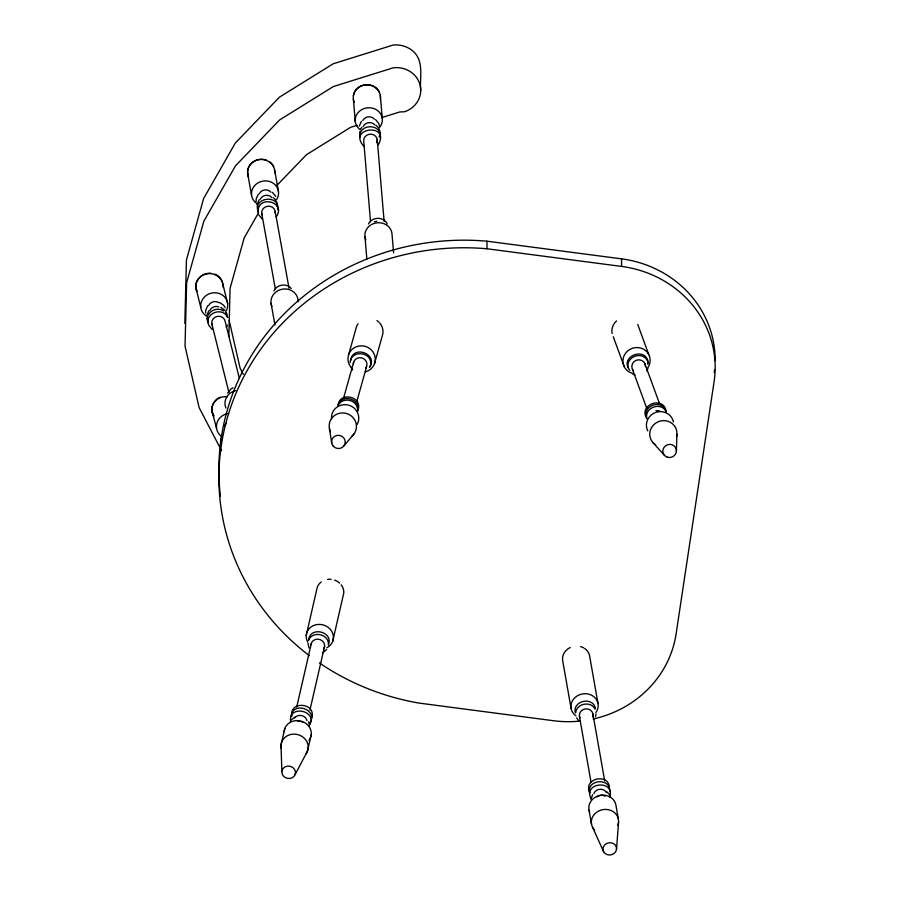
<?xml version="1.0" encoding="UTF-8"?>
<svg xmlns="http://www.w3.org/2000/svg" width="900" height="900" viewBox="0 0 900 900"><rect width="100%" height="100%" fill="white"/><g stroke="black" fill="none" stroke-linecap="round" stroke-linejoin="round"><path stroke-width="1.35" d="M205.627 313.043L205.695 310.252L207.731 305.696M207.461 320.411L207.495 317.925M208.08 322.875C206.347 311.94 223.549 307.26 227.632 317.52M256.118 201.566L256.196 198.776L258.255 194.31M257.13 204.57L257.929 209.678M258.086 212.468C256.826 194.299 287.044 201.589 276.199 216.9M277.312 206.651L276.683 201.847M359.966 137.239C358.144 123.424 382.14 123.21 380.228 137.138M184.838 323.404L186.446 259.92L203.636 198.484L235.316 143.044L279.45 97.155L333.191 63.788L393.098 45.056C400.905 44.212 408.926 46.879 414.45 52.504C424.091 62.752 419.512 77.985 420.728 90.517M228.847 336.364L230.062 288.36L244.181 237.926L258.559 212.771M676.418 451.204L676.924 434.329M616.545 849.049A6.84 6.131 -10 0 0 606.746 843.424A6.84 6.131 -10 0 0 605.925 854.077A6.84 6.131 -10 0 0 616.545 849.049L618.559 822.105M647.764 364.174L647.617 361.361M596.115 713.812L595.53 716.546M609.188 788.614C610.436 772.312 582.176 778.174 589.95 792.63M609.716 791.617C611.077 777.308 586.496 779.153 589.455 793.035M277.762 209.711C280.204 193.804 252.214 197.123 258.255 212.096M338.062 405.697C339.007 391.039 363.071 396.371 358.009 409.984M350.156 362.52C350.831 349.549 372.004 351.517 370.642 364.275M350.64 360.776C351.979 345.004 377.505 352.777 370.103 366.817M357.525 411.728C362.137 399.69 342.09 392.659 338.108 404.899M575.685 712.822C576.428 703.361 590.929 700.639 595.102 709.144M590.929 799.245L592.639 794.711M609.716 796.972C615.229 779.704 583.335 781.965 590.827 798.289M291.082 716.31C292.68 700.605 318.926 709.74 309.791 722.947M308.599 640.046C309.87 626.018 333.394 631.339 328.511 644.558M311.636 717.964C316.957 702.844 288.832 700.189 291.926 716.265M284.827 728.449L281.002 745.155L281.88 771.592M306.214 635.434L317.295 587.126A13.691 12.386 12.9 0 1 321.244 581.951M296.73 706.984L311.4 643.095M309.96 709.976L324.641 646.087M311.287 734.434L307.463 751.14L295.11 774.585A6.84 6.188 12.9 0 1 283.534 776.171A6.84 6.188 12.9 0 1 287.381 766.148A6.84 6.188 12.9 0 1 295.11 774.585M332.685 641.419L343.766 593.111A13.691 12.386 12.9 0 0 341.201 584.831M359.269 126.135L361.406 121.376M359.843 131.569L360.394 136.676M348.705 354.51L356.445 326.891A13.691 13.196 15.6 0 1 358.031 323.82M343.586 398.081L353.7 362.002M356.873 401.287L366.604 366.536M374.524 363.589L382.264 335.97A13.691 13.196 15.6 0 0 379.654 322.931M206.921 315.157L208.958 310.601M257.186 204.232L259.234 199.755M379.192 136.912C381.071 132.941 379.699 127.901 376.076 125.415M646.751 370.901L647.933 368.584M369.394 367.38L370.598 365.074M308.486 640.519C312.165 630.135 329.535 634.061 328.387 645.03M309.139 725.794C319.005 710.842 288.101 703.856 290.588 721.597M326.655 649.53L322.515 652.815M208.237 315.225C210.78 309.532 218.61 307.418 223.695 310.995M226.192 327.262L227.531 325.103M227.621 393.053L230.839 389.104L233.123 387.821M273.938 290.88C276.885 284.377 286.684 282.915 291.274 288.473M360.551 129.251L361.89 127.181M378.338 144.787C390.803 122.164 346.286 127.766 364.151 146.554M368.527 223.965C371.88 216.596 383.839 216.338 387.191 223.864M344.059 445.714L354.139 433.777M338.816 404.336C343.541 397.08 356.096 399.679 357.401 408.33M276.863 185.468L306.416 154.744L350.539 127.339L357.188 125.269M291.026 720.034L294.986 717.053M382.444 117.371L399.724 111.971L404.539 111.746A24.244 22.725 -0.5 0 0 420.064 85.005A24.244 22.725 -0.5 0 0 393.3 67.804L333.394 86.524L279.653 119.903L235.519 165.791L203.839 221.231L186.638 282.668L185.029 346.151L199.125 407.599L221.58 450.731M374.4 221.816L376.864 221.197M220.421 496.159A244.946 229.579 -0.5 0 1 486.945 241.189L621.551 258.851A108.754 101.936 -0.5 0 1 715.095 360.63M309.319 655.65A244.946 229.579 -0.5 0 1 237.161 390.589A244.946 229.579 -0.5 0 1 487.012 248.771L621.607 266.434A108.754 101.936 -0.5 0 1 714.105 381.51L676.114 633.87A108.754 101.936 -0.5 0 1 593.1 718.999M632.7 373.939L635.062 375.007M219.6 302.445L223.706 305.325L225.18 307.699M220.826 307.361L224.933 310.241M606.712 791.775L610.166 795.229M375.581 119.621L378.72 123.356L379.519 126.022M272.407 192.341L275.704 196.403M273.386 197.786L275.231 199.463M262.046 218.88L258.739 214.819M212.062 329.332L208.744 325.26L206.854 317.959M653.062 442.71L664.492 455.4M578.284 720.146L576.653 717.874M647.471 360.832C642.634 350.618 625.601 356.603 628.211 367.594M665.415 409.748C660.577 399.532 643.545 405.529 646.155 416.509M666.101 411.649C661.275 401.434 644.242 407.419 646.852 418.41M629.842 370.238C618.435 356.535 646.74 345.442 648.315 363.251M225.54 312.694L227.678 317.452M351.214 367.774L352.676 369.945M243.315 374.332L240.109 368.179L229.174 320.468M592.684 827.516L603.607 851.749M595.418 708.401C592.931 696.285 572.614 700.481 575.269 712.609M637.74 324.495L648.765 354.577M644.738 363.319L659.396 403.29M632.498 369.428L646.684 408.105M613.26 336.713L624.296 366.795M308.981 648.011L307.946 642.893M308.531 721.856L309.397 724.534M666.259 412.178C664.582 394.965 637.47 404.494 646.999 418.939M226.406 312.615L227.07 315M211.961 410.951L216.518 428.175M227.644 303.457L222.795 283.961A13.59 12.634 -14 0 0 214.65 274.084M239.344 378.349L225.214 321.637A6.795 6.311 -14 0 0 216.799 316.53A6.795 6.311 -14 0 0 212.209 325.192M211.77 323.606L228.926 392.468M195.907 287.899L200.768 307.395M274.579 169.864L278.471 191.475M275.186 211.477L289.024 288.202M261.72 213.356L275.31 288.709M247.657 173.61L251.55 195.221M271.046 303.3L274.939 324.911M597.949 703.215L589.556 655.594A13.691 12.263 -10 0 0 584.752 648.551M618.345 818.91L615.825 804.634A13.691 12.263 -10 0 0 598.68 795.735A13.691 12.263 -10 0 0 589.691 812.261M592.841 713.61L604.699 780.908M579.442 716.411L591.064 782.336M571.163 708.806L562.759 661.196A13.691 12.263 -10 0 1 570.184 647.539M589.039 810.225L591.559 824.512M329.411 428.456L331.706 443.059M380.317 95.366L382.264 118.361M393.593 252.866L391.95 233.359A13.59 12.307 -4.8 0 0 375.086 223.155A13.59 12.307 -4.8 0 0 365.85 239.816M377.224 139.489L384.12 221.344M370.519 221.636L363.735 141.165A6.795 6.154 -4.8 0 1 371.441 134.213A6.795 6.154 -4.8 0 1 376.729 142.65M353.34 98.719L355.286 121.725M364.973 236.711L366.851 259.02M621.551 258.851L621.607 266.434M486.945 241.189L487.012 248.771M221.231 437.951L221.299 445.534M221.636 436.613A13.59 12.848 -14.8 0 1 216.911 423.146A13.59 12.848 -14.8 0 1 228.296 413.483M220.32 397.204A13.59 12.848 -14.8 0 0 213.919 416.16A13.624 12.769 -0.5 0 1 214.088 402.435A13.624 12.769 -0.5 0 1 227.43 396.743M224.303 426.049A6.795 6.424 -14.8 0 1 226.451 423.36M307.553 641.801A13.691 12.386 12.9 0 1 313.481 625.579A13.691 12.386 12.9 0 1 331.684 631.238A13.691 12.386 12.9 0 1 326.812 647.798M281.216 748.395A13.691 12.386 12.9 0 1 297.315 734.49A13.691 12.386 12.9 0 1 305.876 753.975M284.108 731.599A13.691 12.386 12.9 0 1 302.141 721.44A13.691 12.386 12.9 0 1 308.993 740.43M311.051 644.67A6.84 6.188 12.9 0 1 320.062 639.596A6.84 6.188 12.9 0 1 323.483 649.091M327.589 579.386A13.691 12.386 12.9 0 1 331.132 579.33M334.62 580.117A13.691 12.386 12.9 0 1 339.649 583.133M294.671 717.941A6.84 6.188 12.9 0 1 301.68 715.601A6.84 6.188 12.9 0 1 307.001 720.731M297.709 721.17A6.84 6.188 12.9 0 1 299.486 721.148M301.23 721.541A6.84 6.188 12.9 0 1 302.816 722.329M351.315 367.549A13.691 13.196 15.6 0 1 354.24 347.771A13.691 13.196 15.6 0 1 374.051 353.824A13.691 13.196 15.6 0 1 365.377 371.835M330.548 431.752A13.691 13.196 15.6 0 1 335.779 414.697A13.691 13.196 15.6 0 1 353.858 418.59A13.691 13.196 15.6 0 1 351.776 436.32M331.56 419.029A13.691 13.196 15.6 0 1 347.85 404.966A13.691 13.196 15.6 0 1 357.075 424.519M353.34 363.69A6.84 6.604 15.6 0 1 362.374 358.054A6.84 6.604 15.6 0 1 365.816 368.066M376.988 320.591A13.691 13.196 15.6 0 1 378.832 322.076M632.092 373.241A13.691 13.084 -20.1 0 1 624.094 355.691A13.691 13.084 -20.1 0 1 643.129 348.998A13.691 13.084 -20.1 0 1 647.82 367.718M655.729 444.904A13.691 13.084 -20.1 0 1 651.24 428.096A13.691 13.084 -20.1 0 1 668.149 421.358A13.691 13.084 -20.1 0 1 676.553 436.601M633.476 370.834A6.84 6.536 -20.1 0 1 636.457 360.202A6.84 6.536 -20.1 0 1 645.401 366.637M647.786 430.875A13.691 13.084 -20.1 0 1 655.706 412.425A13.691 13.084 -20.1 0 1 673.391 421.886M612.135 333.484A13.691 13.084 -20.1 0 1 616.567 320.929M655.954 410.771A6.84 6.536 -20.1 0 1 659.464 410.906M319.376 662.906A244.946 229.579 -0.5 0 0 418.635 703.035L553.241 720.697A108.754 101.936 -0.5 0 0 580.342 721.058M714.555 369.956A108.754 101.936 -0.5 0 1 714.229 372.6M575.966 715.86A13.691 12.263 -10 0 1 573.705 698.918A13.691 12.263 -10 0 1 592.515 695.745A13.691 12.263 -10 0 1 595.867 712.508M594.653 830.126A13.691 12.263 -10 0 1 602.347 809.73A13.691 12.263 -10 0 1 617.85 825.278M580.005 717.908A6.84 6.131 -10 0 1 585.72 708.885A6.84 6.131 -10 0 1 592.594 716.794M580.601 646.616A13.691 12.263 -10 0 1 583.796 647.944M593.865 793.643A6.84 6.131 -10 0 1 599.906 789.3A6.84 6.131 -10 0 1 606.454 792.529M596.903 796.939A6.84 6.131 -10 0 1 605.194 796.196M207.844 316.822A13.59 12.634 -14 0 1 202.455 299.52A13.59 12.634 -14 0 1 221.265 294.368A13.59 12.634 -14 0 1 225.551 311.985M196.785 291.071A13.59 12.634 -14 0 1 211.252 273.308M208.586 305.595A6.795 6.311 -14 0 1 218.993 302.749M209.812 310.511A6.795 6.311 -14 0 1 218.7 306.877M225.934 408.049A13.59 12.634 -14 0 1 235.699 390.589M196.819 291.127A13.624 12.769 -0.5 0 1 207.236 273.757A13.624 12.769 -0.5 0 1 223.065 287.021M360.382 129.859A13.59 12.307 -4.8 0 1 358.088 112.601A13.59 12.307 -4.8 0 1 377.156 110.228A13.59 12.307 -4.8 0 1 379.463 127.485M353.385 95.513A13.59 12.307 -4.8 0 1 365.209 84.847A13.59 12.307 -4.8 0 1 379.44 92.261M363.251 126.416A6.795 6.154 -4.8 0 1 374.94 124.965M362.767 120.623A6.795 6.154 -4.8 0 1 374.445 119.16M354.24 102.341A13.624 12.769 -0.5 0 1 365.231 84.881A13.624 12.769 -0.5 0 1 380.363 99.337M256.635 203.4A13.59 12.431 -10.2 0 1 254.351 185.963A13.59 12.431 -10.2 0 1 273.386 183.308A13.59 12.431 -10.2 0 1 275.681 200.745M262.159 214.92A6.795 6.221 -10.2 0 1 267.649 206.246A6.795 6.221 -10.2 0 1 275.164 213.109M271.912 306.428A13.59 12.431 -10.2 0 1 282.296 289.181A13.59 12.431 -10.2 0 1 298.046 301.725M248.141 175.725A13.59 12.431 -10.2 0 1 252.067 162.709A13.59 12.431 -10.2 0 1 266.445 160.121M269.494 161.696A13.59 12.431 -10.2 0 1 273.701 166.736M260.257 199.249A6.795 6.221 -10.2 0 1 271.912 197.629M259.267 193.804A6.795 6.221 -10.2 0 1 270.934 192.184M248.558 176.985A13.624 12.769 -0.5 0 1 258.986 159.615A13.624 12.769 -0.5 0 1 274.804 172.901M333.248 446.164A6.84 6.604 15.6 0 0 344.858 444.184A6.84 6.604 15.6 0 0 337.095 435.397A6.84 6.604 15.6 0 0 333.248 446.164M667.406 457.223A6.84 6.536 -20.1 0 0 676.316 449.494A6.84 6.536 -20.1 0 0 665.168 446.108A6.84 6.536 -20.1 0 0 667.406 457.223"/></g></svg>
